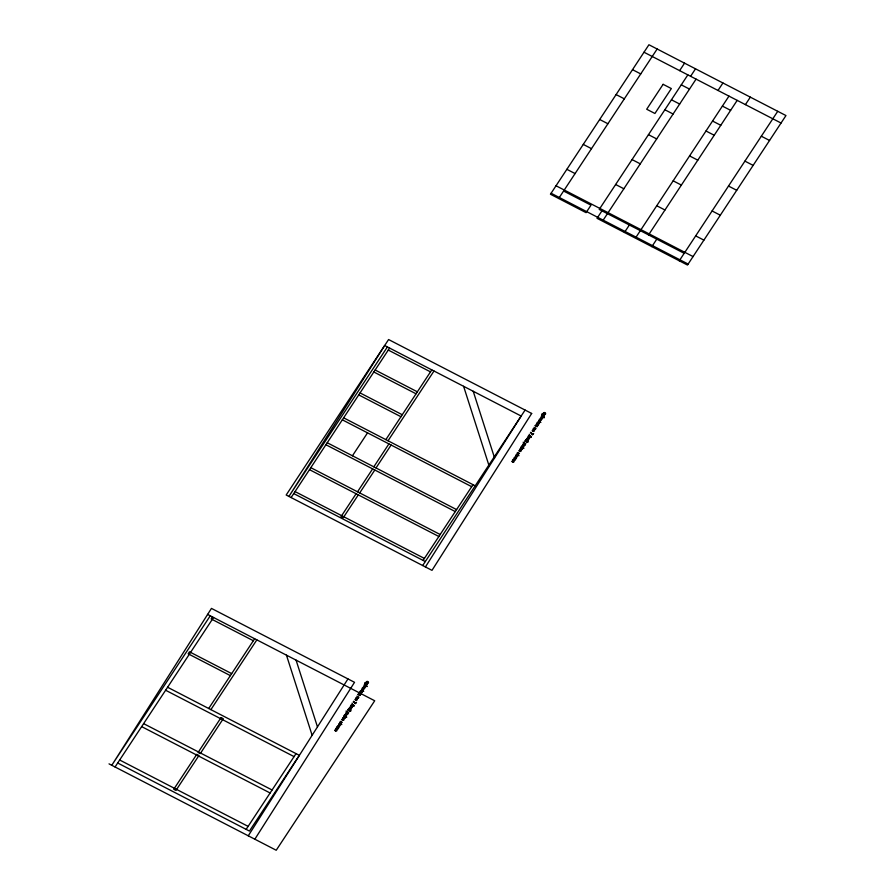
<?xml version="1.0" encoding="UTF-8"?>
<svg xmlns="http://www.w3.org/2000/svg" width="895" height="895" viewBox="0 0 895 895"><rect width="100%" height="100%" fill="white"/><g stroke="black" fill="none" stroke-linecap="round" stroke-linejoin="round"><path stroke-width="1.34" d="M337.158 729.996L336.632 730.991M344.161 719.367L343.613 720.363M365.428 687.069L364.869 688.087M351.567 704.768L352.708 705.54L351.858 704.544M515.095 459.65L513.831 458.039L515.811 459.068L515.05 460.198M367.062 684.876L365.552 685.335L364.936 683.914M544.205 416.018L542.661 416.466L542.079 415.067M345.906 713.404L347.003 713.08L346.119 714.423M360.293 691.555L361.401 691.231L360.506 692.573M523.049 444.546L524.146 444.222L523.262 445.565M537.447 422.697L538.544 422.373L537.66 423.715M335.882 729.861L335.849 729.928A3.2 2.864 -5.9 0 0 335.636 730.499L335.334 730.32M338.444 725.946L338.422 726.013A3.2 2.864 -5.9 0 0 338.187 726.628L337.885 726.449M342.886 719.222L342.852 719.3A3.2 2.864 -5.9 0 0 342.64 719.86L342.36 719.703M356.132 699.118L356.098 699.185A3.2 2.864 -5.9 0 0 355.886 699.756L355.572 699.566M364.164 686.935L364.131 687.002A3.2 2.864 -5.9 0 0 363.918 687.573L363.616 687.394M513.048 460.959L513.014 461.026A3.2 2.864 -5.9 0 0 512.779 461.641L512.544 461.507M515.598 457.076L515.587 457.088A3.2 2.864 -5.9 0 0 515.33 457.77L515.028 457.602M520.051 450.33L519.995 450.442A3.2 2.864 -5.9 0 0 519.782 451.013L519.525 450.856M533.297 430.215L533.286 430.238A3.2 2.864 -5.9 0 0 533.04 430.898L532.738 430.719M541.318 418.032L541.307 418.077A3.2 2.864 -5.9 0 0 541.061 418.715L540.804 418.569M346.041 711.055L348.737 712.644L346.432 711.447M336.218 729.895L336.207 729.917A4.072 3.636 -5.9 0 0 335.905 730.633M338.735 726.091L338.702 726.158A4.072 3.636 -5.9 0 0 338.444 726.762M343.21 719.278L343.199 719.3A4.072 3.636 -5.9 0 0 342.908 719.994M356.445 699.219L356.467 699.152A4.072 3.636 -5.9 0 0 356.154 699.89L356.445 700.002M364.5 686.968L364.489 686.991A4.072 3.636 -5.9 0 0 364.175 687.707M513.327 461.104L513.305 461.149A4.072 3.636 -5.9 0 0 513.048 461.775L513.327 461.898M515.9 457.188L515.878 457.233A4.072 3.636 -5.9 0 0 515.598 457.904M520.342 450.476L520.319 450.521A4.072 3.636 -5.9 0 0 520.051 451.147L520.331 451.259M533.61 430.316L533.565 430.406A4.072 3.636 -5.9 0 0 533.297 431.032M541.609 418.178L541.587 418.222A4.072 3.636 -5.9 0 0 541.33 418.849M358.179 697.809L356.937 696.153L358.917 697.183L358.145 698.313M522.065 449.066L520.834 447.41L522.814 448.44L522.065 449.558M537.738 425.282L536.497 423.626L538.488 424.655L537.705 425.785M341.264 722.847L342.304 722.321L341.375 721.806A5.415 4.844 -5.9 0 0 340.917 722.198A2.584 2.316 -5.9 0 1 340.615 722.433C341.275 721.079 339.608 720.822 340.29 722.824M363.18 689.586L364.22 689.005L363.202 688.613A5.415 4.844 -5.9 0 0 362.822 688.937A2.584 2.316 -5.9 0 1 362.531 689.172C363.124 687.908 361.502 687.539 362.195 689.564M518.406 453.989L519.447 453.407L518.44 453.015A5.415 4.844 -5.9 0 0 518.06 453.34M540.323 420.728L541.363 420.147L540.345 419.755A5.415 4.844 -5.9 0 0 539.965 420.079A2.584 2.316 -5.9 0 1 539.674 420.326C540.256 419.061 538.7 418.67 539.338 420.706M528.71 435.91L529.851 436.682L529.001 435.686M523.183 442.208L525.88 443.797L523.597 442.6M337.918 728.552L336.688 726.897L338.668 727.926L337.851 729.089M351.108 708.538L349.654 707.195L351.455 707.665M528.251 439.691L526.808 438.349L528.598 438.807M344.911 717.947L343.691 716.268L345.671 717.287L344.855 718.45M360.573 694.162L360.282 693.368M535.299 428.985L534.08 427.295L536.071 428.325L535.255 429.488M254.84 839.208L354.532 682.314L211.455 608.399L111.774 765.281L210.258 615.794M248.262 835.807L347.954 678.925M425.416 566.949L521.158 416.041L384.66 345.526L288.917 496.434L387.401 346.936M212.451 616.923L211.142 618.915L253.341 640.731M291.11 497.564L389.594 348.077M115.063 766.981L213.547 617.494M352.44 455.779L367.543 432.856M208.703 708.493L254.661 638.739M385.846 439.646L431.804 369.881M210.896 709.623L256.854 639.869M388.038 440.776L433.997 371.011M356.109 493.738L341.006 516.661L343.199 517.791L358.302 494.868M373.819 466.821L388.911 443.898M357.519 491.803L372.622 468.879M376.012 467.951L391.104 445.039M359.712 492.932L374.815 470.009M558.67 198.489L657.154 49.001M679.629 70.638L684.552 63.165M687.852 74.878L599.225 209.419L684.183 253.319M601.955 210.84L597.032 218.313L687.483 265.043L785.967 115.556L648.931 44.75L550.447 194.237L586.068 212.652L591.002 205.179L563.593 191.015M690.593 76.299L695.516 68.825M603.174 220.148L696.075 79.129M624.441 232.476L629.364 225.003M718.003 90.462L722.925 82.989M423.1 560.415L473.007 484.676M636.065 237.141L728.966 96.123M246.147 829.363L296.044 753.624M422.675 565.539L525.096 410.067M648.551 234.915L737.189 100.374M651.851 246.64L656.773 239.166M745.412 104.625L750.334 97.141M348.737 708.594L347.652 710.238L348.781 709.187M352.306 703.179L351.981 703.201M359.152 692.786L361.166 693.782M525.88 439.747L524.794 441.392L525.924 440.34M529.46 434.321L529.158 434.377M679.26 260.803L777.744 111.304M363.157 689.139L362.777 689.452M340.861 722.712L341.454 722.22M518.597 453.362L517.992 453.877M516.325 458.262L516.84 457.211M542.034 419.218L542.571 418.189M520.745 451.527L521.304 450.487M339.138 727.143L339.697 726.08M360.551 694.654L360.898 693.681M533.991 431.412L534.55 430.35M356.848 700.27L357.407 699.23M513.719 462.178L514.301 461.115M346.275 716.291L346.354 714.948L344.62 714.803L344.004 715.787L346.745 717.197L345.962 716.392M523.418 447.433L523.553 446.146L521.819 445.911L521.147 446.929L523.888 448.339L523.105 447.534M518.048 453.34A2.584 2.316 -5.9 0 1 517.757 453.586L517.757 453.575M517.646 453.62C518.518 452.132 516.672 452.087 517.433 453.966M530.399 437.319L531.104 437.386A1.231 1.108 -5.9 0 0 531.317 437.051L529.829 435.384L528.318 436.01L529.057 437.129L530.287 436.022L531.026 436.782M353.324 706.177L353.961 706.244A1.231 1.108 -5.9 0 0 354.174 705.909L352.686 704.242L351.164 704.913L352.003 706.01L353.167 704.846L353.883 705.64M513.148 460.142L512.018 461.283M538.633 420.93L540.848 422.474L538.734 421.377M516.717 454.19L518.943 455.723L516.829 454.638M361.479 689.788L363.706 691.32L361.591 690.224M339.574 723.048L341.8 724.581L339.686 723.484M537.112 425.483L535.534 425.091L536.978 425.83M534.707 429.164L533.118 428.761L534.561 429.499M521.438 449.268L519.872 448.876L521.315 449.614M514.435 459.907L512.857 459.504L514.301 460.243M359.924 694.319L358.392 693.949L359.835 694.688M357.541 698.01L355.975 697.619L357.418 698.357M344.251 718.103L342.718 717.734L344.161 718.461M337.292 728.754L335.714 728.362L337.158 729.101M527.625 439.792L526.103 439.411L528.151 440.206L529.695 437.991L527.714 436.973L528.889 438.035M364.276 686.073L363.157 687.203M350.527 708.661L348.96 708.269L350.985 709.064L352.171 707.207M343.009 718.361L341.879 719.502M338.545 725.129L337.426 726.27M540.356 418.77L541.251 419.229M532.335 430.954L533.23 431.412M519.078 451.058L519.984 451.516M514.625 457.826L515.52 458.285M512.074 461.697L512.98 462.156M363.213 687.617L364.108 688.076M355.181 699.8L356.087 700.259L355.528 699.979M341.935 719.916L342.841 720.374M337.482 726.673L338.377 727.132M334.931 730.544L335.826 731.002L335.278 730.723M541.419 417.215L540.3 418.357M533.398 429.399L532.279 430.54M520.152 449.514L519.033 450.644M515.699 456.271L514.569 457.412M356.255 698.257L355.136 699.387M336.005 729L334.875 730.13M643.997 52.223L781.044 123.029M681.285 84.846L689.508 89.097M722.399 106.091L730.622 110.342M632.508 69.665L640.731 73.916M761.332 136.219L769.555 140.47M671.44 99.792L679.663 104.044M712.554 121.038L720.777 125.289M664.873 109.761L673.096 114.012M705.987 131.006L714.21 135.257M616.096 94.579L624.318 98.83M744.92 161.134L753.143 165.385M648.461 134.675L656.684 138.926M689.575 155.92L697.798 160.171M599.684 119.494L607.906 123.745M728.508 186.048L736.719 190.299M632.049 159.59L640.272 163.841M673.163 180.835L681.386 185.086M583.271 144.408L591.494 148.659M712.084 210.963L720.307 215.214M615.637 184.504L623.86 188.755M656.751 205.749L664.963 210.001M566.859 169.323L575.082 173.574M695.672 235.888L703.895 240.128M556.019 185.768L693.066 256.574M551.096 193.242L688.143 264.047M542.616 414.754L541.855 413.949L544.216 415.649M388.285 350.068L430.495 371.872M375.15 369.993L417.361 391.809M373.841 371.996L416.041 393.8M360.047 392.916L402.258 414.732M358.738 394.908L400.949 416.723M343.635 417.831L475.2 485.806M342.326 419.822L471.687 486.667M327.223 442.745L456.584 509.591M325.914 444.748L455.275 511.582M310.811 467.66L440.172 534.505M309.491 469.662L438.863 536.497M295.048 491.579L424.42 558.424M293.739 493.581L425.293 561.545M365.473 683.612L364.712 682.807L367.062 684.496M207.517 614.373L374.703 700.763L276.219 850.25L109.033 763.871M231.682 673.611L189.471 651.806L188.163 653.797L230.362 675.613M167.589 687.259L299.333 755.324L249.436 831.063L117.692 762.999M165.62 690.246L294.075 756.611M143.625 723.63L272.08 789.994M141.656 726.617L270.111 792.992M119.661 760L248.116 826.376M351.746 706.893L350.572 705.819L352.138 707.084M517.064 456.047L515.867 454.951L517.489 456.305M339.921 724.894L338.724 723.798L340.346 725.163M473.22 391.272L494.577 457.938M463.599 386.304L489.241 466.34M296.066 660.13L317.434 726.785M286.456 655.162L312.098 735.198M348.916 709.545L349.509 711.178L350.829 711.01L350.784 709.757L350.09 711.022L349.33 709.757M526.159 441.213L526.831 442.432L528.039 442.074L527.849 440.843L527.379 442.164L526.484 440.978M360.148 692.439A1.163 1.04 -5.9 0 1 360.864 690.817A1.163 1.04 -5.9 0 1 362.262 691.98A1.163 1.04 -5.9 0 1 360.517 692.741M354.017 702.116A4.99 4.464 -5.9 0 1 355.181 703.794L356.501 702.318L355.371 703.369A4.497 4.027 -5.9 0 0 353.559 701.288L353.357 701.59A4.151 3.714 -5.9 0 1 354.04 702.094M348.983 708.739A2.126 1.902 -5.9 0 1 349.229 709.757M345.75 714.288A1.163 1.04 -5.9 0 1 346.466 712.666A1.163 1.04 -5.9 0 1 347.875 713.83A1.163 1.04 -5.9 0 1 346.119 714.59M537.291 423.581A1.163 1.04 -5.9 0 1 538.007 421.959A1.163 1.04 -5.9 0 1 539.405 423.122A1.163 1.04 -5.9 0 1 537.66 423.894M526.126 439.881A2.126 1.902 -5.9 0 1 526.372 440.899M522.904 445.442A1.163 1.04 -5.9 0 1 523.609 443.808A1.163 1.04 -5.9 0 1 525.018 444.972A1.163 1.04 -5.9 0 1 523.273 445.744M344.653 715.374C346.991 717.734 346.029 713.304 344.653 715.374M521.807 446.527C524.123 448.854 523.195 444.513 521.807 446.471M366.805 684.641C365.607 686.722 364.354 682.292 366.805 684.619M543.947 415.795C542.37 417.797 541.799 413.345 543.947 415.795M366.402 682.382C368.841 684.798 367.655 680.11 366.402 682.382M543.545 413.524C545.872 415.94 544.932 411.342 543.556 413.468M347.596 713.751C346.936 715.53 346.566 712.577 347.596 713.718M361.994 691.902C361.121 693.804 361.166 690.537 361.994 691.924M524.738 444.893C523.922 446.784 523.866 443.596 524.738 444.893M539.137 423.044C538.342 424.912 538.253 421.758 539.137 423.044M531.675 413.468L431.994 570.35L286.176 495.013L388.598 339.541L531.675 413.468M196.732 754.407L173.753 789.289L175.946 790.419L198.925 755.537L196.732 754.407M221.076 717.566L198.097 752.449L200.29 753.579L223.269 718.696L221.076 717.566M663.117 84.32L646.693 109.235L654.916 113.475L671.34 88.56L663.117 84.32M358.078 694.419L360.07 695.437L358.078 694.419M364.198 685.122L366.939 686.543L364.198 685.122M530.713 432.419L530.5 432.732A4.151 3.714 -5.9 0 1 531.183 433.236A4.99 4.464 -5.9 0 1 532.324 434.936L533.644 433.471L532.514 434.522A4.497 4.027 -5.9 0 0 530.701 432.43M535.221 425.561L537.213 426.591L535.221 425.561M541.352 416.276L544.082 417.685L541.352 416.276M349.095 712.834L349.095 712.834M360.439 695.628L360.439 695.628M526.238 443.976L526.238 443.976M537.582 426.781L537.582 426.781M366.749 683.489A1.219 1.085 -5.9 0 0 368.471 682.359A1.219 1.085 -5.9 0 0 366.558 681.61A1.219 1.085 -5.9 0 0 366.749 683.489M543.891 414.631A1.219 1.085 -5.9 0 0 545.614 413.512A1.219 1.085 -5.9 0 0 543.701 412.752A1.219 1.085 -5.9 0 0 543.891 414.631"/></g></svg>
